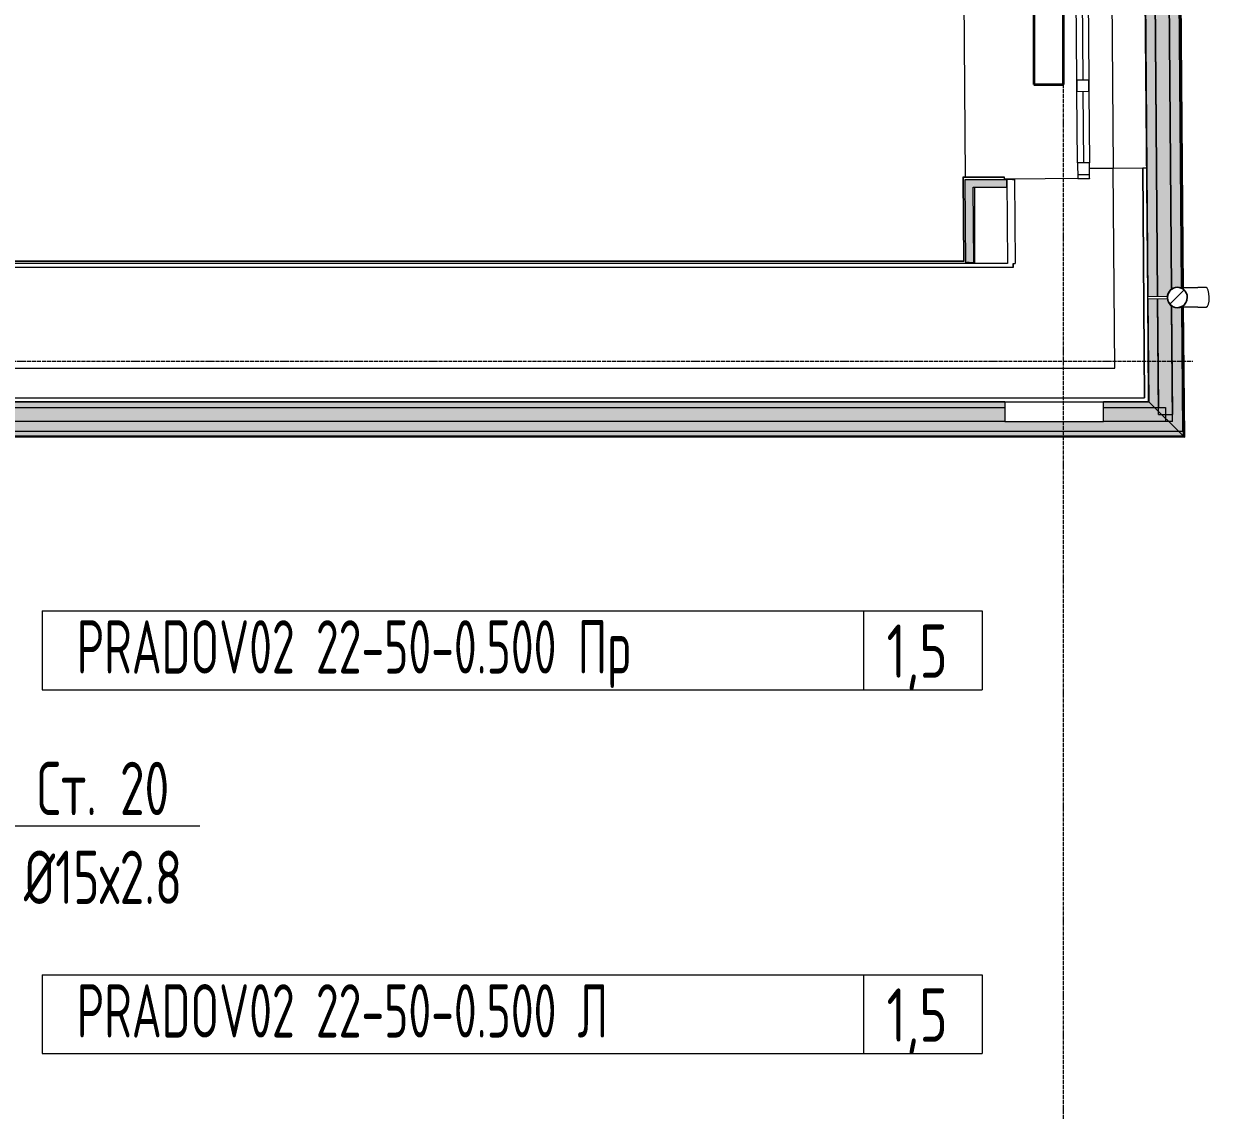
# Model space of a CAD drawing. Header units: millimetres. Extents: x -3929 to 624051, y 52832 to 514950.
# Drawn here: x 223899 to 229904, y 243370 to 248872 of the extents above; entities that cross this region are included whole.
import ezdxf
from ezdxf import colors
from ezdxf.entities.mleader import LeaderData, LeaderLine
from ezdxf.enums import TextEntityAlignment as Align
from ezdxf.math import Vec2, Vec3

# ---------------------------------------------------------------- set-up
doc = ezdxf.new("R2010")
doc.units = ezdxf.units.MM
doc.linetypes.add('ADSK_Линия сетки', pattern=[25, 20, -2.5, 0, -2.5])
for name, color, linetype, lineweight in [('_ Окна', 7, 'Continuous', 9), ('Обобщенные модели', 7, 'Continuous', 18), ('ОВ-О-Оборудование', 32, 'Continuous', 35), ('ОВ-ТЕКСТ', 7, 'Continuous', 25), ('Ограждение', 7, 'Continuous', 9), ('Окна', 7, 'Continuous', 9), ('Оси', 253, 'Continuous', 9), ('Перекрытие', 7, 'Continuous', 18), ('Стены внутренние', 7, 'Continuous', 18), ('Стены наружные', 7, 'Continuous', 18), ('Стены несущие', 7, 'Continuous', 30), ('Стены отделка', 7, 'Continuous', 30), ('Стены штриховка', 7, 'Continuous', 9)]:
    doc.layers.add(name, color=color, linetype=linetype, lineweight=lineweight)
for name, color, linetype in [('ПРИБОРЫ', 3, 'Continuous'), ('статистика приборов', 252, 'Continuous'), ('стояки', 7, 'Continuous')]:
    doc.layers.add(name, color=color, linetype=linetype)
doc.styles.add('GOST 2.304', font='CS_Gost2304.shx')
doc.styles.add('СТИЛЬ', font='simplex.shx', dxfattribs={"width": 0.65})

# ---------------------------------------------------------------- blocks, each defined once
blk = doc.blocks.new('*U2881')
at = {"layer": 'ОВ-О-Оборудование', "color": 32, "ltscale": 0.1, "true_color": 0xcd6928}
for p, q in [((500, 75), (-500, 75)), ((-500, 75), (-500, -75)), ((500, -75), (500, 75)), ((-500, -75), (500, -75))]:
    blk.add_line(p, q, dxfattribs=at)
at = {"layer": 'ОВ-О-Оборудование', "color": 32, "lineweight": 0, "ltscale": 10, "true_color": 0xcd6928, "style": 'GOST 2.304'}
blk.add_attdef('Маркировка', text='', height=180, dxfattribs=at).set_placement((0, -90), align=Align.CENTER)
blk = doc.blocks.new('2 этаж')
at = {"layer": 'Ограждение', "lineweight": 0, "transparency": 33554432}
h = blk.add_hatch(color=253, dxfattribs=at)
h.paths.add_polyline_path([(420516.5, -163437.4), (420511.1, -162771.6), (420492.7, -162780.4), (420470, -162780.6), (420447.4, -162768.6), (420434.3, -162751.8), (420429.2, -162735.2), (420332.2, -162736.3), (420336.4, -163258.8), (420485.9, -163407.1)])
h.paths.add_polyline_path([(420332.1, -162726), (420430.3, -162725.2), (420434.1, -162707.6), (420450.3, -162688.5), (420469.6, -162679.2), (420492.3, -162679), (420510.4, -162687.5), (420443.7, -154435.9), (420425.3, -154445), (420403, -154445.2), (420382.5, -154435.2), (420368.5, -154416.9), (420363.8, -154396.7), (420368.9, -154374.6), (420382.9, -154357.2), (420402.2, -154347.7), (420424.5, -154347.5), (420443, -154355), (420419.4, -151431.7), (420240.8, -151433.1), (420332.1, -162725.9)])
h = blk.add_hatch(color=253, dxfattribs=at)
h.paths.add_polyline_path([(420516.7, -163437.6), (420511.1, -162771.6), (420507.1, -162773.5), (420512.5, -163433.5), (420516.5, -163437.4)])
h.paths.add_polyline_path([(420510.6, -162687.6), (420443.7, -154438.1), (420439.7, -154440.1), (420506.4, -162685.7), (420510.4, -162687.5)])
h.paths.add_polyline_path([(420443.2, -154354.2), (420419.4, -151431.7), (420415.4, -151432.2), (420439, -154352.2), (420443, -154354.1)])
for points in [[(420331.1, -162726), (420332.1, -162725.2), (420331.1, -162725.9)], [(420516.5, -163437.4), (420335.4, -163258.8), (420107.6, -163258.8), (420107.6, -163357.8), (419607.6, -163357.8), (419607.6, -163258.8), (413971.9, -163258.8), (414033.1, -163319.6), (414071.3, -163319.6), (414071.3, -163357.5), (414151.8, -163437.4), (420485.9, -163437.4)], [(419607.6, -163258.8), (419607.6, -163257.8), (418130.4, -163258.8)], [(420485.9, -163437.6), (420516.5, -163437.4), (420511.4, -163433.5), (414147.8, -163433.5), (414152, -163437.6), (420240.8, -163437.6)]]:
    blk.add_hatch(color=253, dxfattribs=at).paths.add_polyline_path(points)
at = {"layer": 'Стены внутренние', "lineweight": 0}
for points in [[(419410.2, -162552.2), (419450.2, -162551.8), (419446.7, -162131.8), (419406.7, -162131.8), (419408.6, -162358.4)], [(419617.8, -162171.8), (419617.8, -162131.8), (419446.7, -162131.8), (419447.1, -162171.8)]]:
    blk.add_hatch(color=253, dxfattribs=at).paths.add_polyline_path(points)
at = {"layer": '_ Окна', "color": 253, "lineweight": 0}
for p, q in [((419995.6, -160807.5), (420002.2, -161627.5)), ((419972.2, -161627.7), (420032.2, -161627.2)), ((419972.7, -161687.7), (419972.2, -161627.7)), ((420032.2, -161627.2), (420032.7, -161687.2)), ((420032.7, -161687.2), (419972.7, -161687.7)), ((420002.7, -161687.5), (420005.6, -162047.5)), ((420035.6, -162047.2), (419975.6, -162047.7)), ((419975.6, -162047.7), (419976.3, -162127.7)), ((420036.3, -162127.2), (420035.6, -162047.2)), ((419976.1, -162107.7), (420036.1, -162107.2)), ((419976.3, -162127.7), (420036.3, -162127.2))]:
    blk.add_line(p, q, dxfattribs=at)
at = {"layer": 'Обобщенные модели', "color": 253, "lineweight": 0}
for p, q in [((420430.3, -162725.2), (420331.1, -162726)), ((420500.7, -162679.6), (420503.7, -162679.6)), ((420503.7, -162679.6), (420505.2, -162679.6)), ((420505.2, -162679.6), (420506.4, -162679.6)), ((420507, -162679.6), (420508.8, -162679.6)), ((420510.5, -162679.5), (420514.1, -162679.5)), ((420514.1, -162679.5), (420518, -162679.5)), ((420518, -162679.5), (420522, -162679.5)), ((420522, -162679.5), (420526.2, -162679.4)), ((420526.2, -162679.4), (420530.6, -162679.4)), ((420530.6, -162679.4), (420535.2, -162679.3)), ((420535.2, -162679.3), (420539.9, -162679.3)), ((420539.9, -162679.3), (420544.7, -162679.3)), ((420544.7, -162679.3), (420549.7, -162679.2)), ((420549.7, -162679.2), (420554.8, -162679.2)), ((420554.8, -162679.2), (420560, -162679.1)), ((420560, -162679.1), (420565.4, -162679.1)), ((420565.4, -162679.1), (420570.8, -162679.1)), ((420570.8, -162679.1), (420576.4, -162679)), ((420576.4, -162679), (420582, -162679)), ((420582, -162679), (420584.4, -162678.9)), ((420626.9, -162678.6), (420584.4, -162678.9)), ((420331.2, -162736), (420430.3, -162735.2)), ((420505.8, -162779.6), (420502.6, -162779.6)), ((420507.2, -162779.6), (420506, -162779.6)), ((420509.2, -162779.6), (420507.9, -162779.6)), ((420512.8, -162779.5), (420511.4, -162779.5)), ((420516.5, -162779.5), (420512.8, -162779.5)), ((420520.4, -162779.5), (420516.5, -162779.5)), ((420524.6, -162779.4), (420520.4, -162779.5)), ((420528.9, -162779.4), (420524.6, -162779.4)), ((420533.3, -162779.4), (420528.9, -162779.4)), ((420537.9, -162779.3), (420533.3, -162779.4)), ((420542.7, -162779.3), (420537.9, -162779.3)), ((420547.6, -162779.3), (420542.7, -162779.3)), ((420552.6, -162779.2), (420547.6, -162779.3)), ((420557.8, -162779.2), (420552.6, -162779.2)), ((420563.1, -162779.1), (420557.8, -162779.2)), ((420568.5, -162779.1), (420563.1, -162779.1)), ((420574, -162779), (420568.5, -162779.1)), ((420579.5, -162779), (420574, -162779)), ((420585.2, -162778.9), (420579.5, -162779)), ((420585.2, -162778.9), (420627.7, -162778.6))]:
    blk.add_line(p, q, dxfattribs=at)
at = {"layer": 'Обобщенные модели', "color": 253, "linetype": 'Continuous', "lineweight": 0}
blk.add_line((420445, -162762.6), (420514.3, -162693.3), dxfattribs=at)
at = {"layer": 'Обобщенные модели', "color": 253, "lineweight": 0}
for radius, start, end in [(52, 0.46338, 180.46338), (50, 0.46338, 180.46338), (52, 180.46338, 0.46338), (50, 180.46338, 0.46338)]:
    blk.add_arc((420481.2, -162729.8), radius, start, end, dxfattribs=at)
for start_param, end_param in [(4.712389, 6.283185), (3.141593, 4.712389)]:
    blk.add_ellipse((420627.3, -162728.6), major_axis=(-0.4, 50), ratio=0.309017, start_param=start_param, end_param=end_param, dxfattribs=at)
at = {"layer": 'Ограждение', "color": 253, "lineweight": 0}
for p, q in [((420240.8, -151433.1), (420332.1, -162726.2)), ((420240.8, -151433.1), (420332.1, -162726.2)), ((420438.5, -154440.6), (420505.2, -162685.1)), ((420439.7, -154440.1), (420506.4, -162685.7)), ((420440.1, -154439.9), (420506.8, -162685.8)), ((420440.4, -154439.7), (420507.1, -162686)), ((420442.2, -154439.7), (420508.9, -162686.8)), ((420442.4, -154436.6), (420509.1, -162686.9)), ((420442.6, -154439.7), (420509.3, -162687)), ((420442.8, -154439.7), (420509.5, -162687.1)), ((420443.7, -154435.9), (420510.4, -162687.5)), ((420443.9, -154438), (420510.6, -162687.6)), ((420325.9, -162074.9), (420312, -160359.9)), ((420312, -160359.9), (420325.9, -162074.9)), ((420331.1, -162726.2), (420325.9, -162074.9)), ((420335.3, -163237.8), (420331.2, -162735.8)), ((420332.2, -162735.8), (420336.4, -163258.8)), ((420332.2, -162735.8), (420336.4, -163258.8)), ((420505.9, -162774.1), (420511.3, -163432.3)), ((420507.1, -162773.5), (420512.5, -163433.5)), ((420507.5, -162773.3), (420512.8, -163433.8)), ((420507.8, -162773.2), (420513.2, -163434.1)), ((420509.5, -162772.3), (420514.9, -163435.9)), ((420509.8, -162772.2), (420515.2, -163436.2)), ((420510, -162772.1), (420515.4, -163436.4)), ((420510.1, -162772), (420515.5, -163436.5)), ((420511.1, -162771.6), (420516.5, -163437.4)), ((420511.3, -162771.5), (420516.7, -163437.6)), ((419607.6, -163258.8), (413971.9, -163258.8)), ((419607.6, -163258.8), (413971.9, -163258.8)), ((420336.4, -163258.8), (420107.6, -163258.8)), ((420336.4, -163258.8), (420107.6, -163258.8)), ((420335.4, -163257.8), (420335.3, -163237.8)), ((420335.3, -163237.8), (420335.4, -163257.8)), ((420336.4, -163258.8), (420335.4, -163257.8)), ((420336.4, -163258.8), (420515.2, -163436.2)), ((420516.5, -163437.4), (420336.4, -163258.8)), ((420511.3, -163432.3), (414146.6, -163432.3)), ((420512.5, -163433.5), (414147.8, -163433.5)), ((420512.8, -163433.8), (414148.2, -163433.8)), ((420513.2, -163434.1), (414148.5, -163434.1)), ((420514.9, -163435.9), (414150.3, -163435.9)), ((420515.2, -163436.2), (414150.6, -163436.2)), ((420515.4, -163436.4), (414150.8, -163436.4)), ((420515.5, -163436.5), (414150.9, -163436.5)), ((420516.5, -163437.4), (414151.8, -163437.4)), ((420516.7, -163437.6), (414152, -163437.6)), ((420515.2, -163436.2), (420511.3, -163432.3)), ((420511.3, -163432.3), (420512.5, -163433.5)), ((420512.5, -163433.5), (420515.2, -163436.2)), ((420515.2, -163436.2), (420512.5, -163433.5)), ((420512.5, -163433.5), (420515.2, -163436.2)), ((420513.2, -163434.1), (420512.8, -163433.8)), ((420514.9, -163435.9), (420513.2, -163434.1)), ((420513.2, -163434.1), (420514.9, -163435.9)), ((420515.4, -163436.4), (420514.9, -163435.9)), ((420516.5, -163437.4), (420515.2, -163436.2)), ((420515.2, -163436.2), (420516.5, -163437.4)), ((420515.5, -163436.5), (420516.7, -163437.6))]:
    blk.add_line(p, q, dxfattribs=at)
at = {"layer": 'Окна', "color": 253, "lineweight": 0}
for p, q in [((419972.2, -161627.7), (419965.6, -160807.8)), ((420025.6, -160807.3), (420032.2, -161627.2)), ((419972.2, -161627.7), (419972.7, -161687.7)), ((420032.7, -161687.2), (420032.2, -161627.2)), ((419975.6, -162047.7), (419972.7, -161687.7)), ((420032.7, -161687.2), (420035.6, -162047.2)), ((419975.6, -162047.7), (419976.3, -162127.7)), ((420036.3, -162127.2), (420035.6, -162047.2)), ((419976.3, -162127.7), (420036.3, -162127.2))]:
    blk.add_line(p, q, dxfattribs=at)
at = {"layer": 'Оси', "color": 253, "linetype": 'ADSK_Линия сетки', "lineweight": 0}
for p, q in [((419904.9, -176376.6), (419904.9, -128355.4)), ((354440.6, -163052.3), (420560.2, -163052.3))]:
    blk.add_line(p, q, dxfattribs=at)
at = {"layer": 'Перекрытие', "color": 253, "lineweight": 0}
for p, q in [((419387.1, -159714.3), (419406.6, -162119.8)), ((419456.1, -162557.8), (419456.1, -162171.8)), ((419605, -162131.7), (419607, -162131.7)), ((419617, -162131.6), (419646.3, -162131.4))]:
    blk.add_line(p, q, dxfattribs=at)
at = {"layer": 'Стены внутренние', "color": 253, "lineweight": 0}
for p, q in [((420142, -160361.3), (420155.9, -162076.3)), ((419426.3, -162553.1), (419414.3, -162553.1))]:
    blk.add_line(p, q, dxfattribs=at)
at = {"layer": 'Стены наружные', "color": 253, "lineweight": 0}
for p, q in [((420184.5, -138411.3), (420381.1, -162725.9)), ((420331.1, -162726.2), (420239, -151332.3)), ((420381.1, -162725.9), (420289.8, -151432.8)), ((420450.8, -162688.2), (420384, -154436.2)), ((420384.1, -154436.2), (420450.8, -162688.2)), ((420434.1, -154440.7), (420500.7, -162683)), ((420335.3, -163237.8), (420331.2, -162735.8)), ((420381.2, -162735.2), (420385.7, -163287.8)), ((420386, -163323.1), (420381.2, -162735.2)), ((420456.2, -163357.8), (420451.4, -162771.8)), ((420451.5, -162771.8), (420455.9, -163322.6)), ((420501.5, -162776.3), (420506.6, -163407.8)), ((414022.2, -163287.8), (419607.6, -163287.8)), ((420107.6, -163287.8), (420420.9, -163287.8)), ((420386, -163323.1), (420455.9, -163322.6)), ((420420.9, -163287.8), (420420.9, -163357.8)), ((419607.6, -163357.8), (414071.6, -163357.8)), ((420456.2, -163357.8), (420107.6, -163357.8)), ((420485.9, -163407.8), (414122, -163407.8)), ((420506.6, -163407.8), (420486.6, -163407.8))]:
    blk.add_line(p, q, dxfattribs=at)
at = {"layer": 'Стены несущие', "color": 253, "lineweight": 0}
for p, q in [((420155.9, -162076.3), (420035.9, -162077.2)), ((420164, -163087.8), (420155.9, -162076.3)), ((419976.3, -162127.7), (419646.3, -162130.4)), ((419646.3, -162130.4), (419646.3, -162132.4)), ((419646.3, -162132.4), (419657, -162132.3)), ((419657, -162132.3), (419660.4, -162557.8)), ((420036.3, -162127.2), (420036.3, -162129.2)), ((419649.9, -162577.8), (413285.7, -162577.8)), ((419649.7, -162557.8), (419649.9, -162577.8)), ((419649.7, -162557.8), (419660.4, -162557.8)), ((413799.6, -163087.8), (420164, -163087.8))]:
    blk.add_line(p, q, dxfattribs=at)
at = {"layer": 'Стены отделка', "color": 253, "lineweight": 0}
for p, q in [((419394.7, -162121.8), (419398.1, -162545.8)), ((419604.9, -162119.8), (419396.6, -162119.8)), ((419605, -162130.7), (419604.9, -162119.8)), ((420305.9, -162075), (420155.9, -162076.3)), ((420325.9, -162074.9), (420305.9, -162075)), ((419410.2, -162557.8), (419406.7, -162131.8)), ((419406.7, -162131.8), (419617.8, -162131.8)), ((419450.2, -162551.8), (419447.1, -162171.8)), ((419447.1, -162171.8), (419617.8, -162171.8)), ((419646.3, -162130.4), (419605, -162130.7)), ((419617, -162131.8), (419620.4, -162557.8)), ((419617.8, -162171.8), (419617.8, -162131.8)), ((419657, -162132.3), (419657, -162130.3)), ((419398.1, -162545.8), (413702.4, -162545.8)), ((419620.4, -162557.8), (413670.4, -162557.8)), ((419410.2, -162552.2), (419450.2, -162551.8)), ((419649.9, -162577.8), (419649.9, -162557.8)), ((420331.2, -162735.8), (420331.1, -162726.2)), ((413950.7, -163237.8), (420315.3, -163237.8)), ((413970.9, -163257.8), (420335.3, -163257.8)), ((419607.6, -163257.8), (419607.6, -163357.8)), ((420107.6, -163357.8), (420107.6, -163257.8)), ((420315.3, -163237.8), (420315.3, -163237.8)), ((420335.3, -163257.8), (420335.3, -163237.8)), ((419607.6, -163357.8), (420107.6, -163357.8))]:
    blk.add_line(p, q, dxfattribs=at)
at = {"layer": 'Стены штриховка', "color": 253, "lineweight": 0}
for p, q in [((419396.6, -162119.8), (419394.6, -162119.8)), ((419394.6, -162119.8), (419394.7, -162121.8)), ((419394.7, -162121.8), (419396.7, -162121.8)), ((419396.6, -162119.8), (419400.1, -162547.8)), ((419604.9, -162121.8), (419396.7, -162121.8)), ((420305.9, -162075), (420315.3, -163237.8)), ((420315.3, -163237.8), (420305.9, -162075)), ((419617, -162130.6), (419617, -162131.8)), ((419400.1, -162547.8), (413700.4, -162547.8))]:
    blk.add_line(p, q, dxfattribs=at)

msp = doc.modelspace()

# ---------------------------------------------------------------- linework, layer by layer
at = {"layer": 'ПРИБОРЫ', "color": 7, "lineweight": 15}
for p, q in [((223993.378, 245899.427), (228752.998, 245899.427)), ((223993.378, 245899.427), (228752.998, 245899.427)), ((223993.378, 245899.427), (223993.378, 245499.427)), ((228152.998, 245899.427), (228152.998, 245499.427)), ((228752.998, 245899.427), (228752.998, 245499.427)), ((223993.378, 245499.427), (228752.998, 245499.427)), ((223993.378, 244056.225), (228752.998, 244056.225)), ((223993.378, 244056.225), (228752.998, 244056.225)), ((223993.378, 244056.225), (223993.378, 243656.225)), ((228152.998, 244056.225), (228152.998, 243656.225)), ((228752.998, 244056.225), (228752.998, 243656.225)), ((223993.378, 243656.225), (228752.998, 243656.225))]:
    msp.add_line(p, q, dxfattribs=at)

# ---------------------------------------------------------------- block references
at = {"layer": 'ОВ-О-Оборудование', "ltscale": 10, "rotation": 270}
msp.add_blockref('*U2881', (229090.947, 249064.911), dxfattribs=at)
at = {"layer": 'стояки', "color": 5, "lineweight": 40}
msp.add_blockref('2 этаж', (-190738.98, 410215.433), dxfattribs=at)

# ---------------------------------------------------------------- texts
at = {"layer": 'статистика приборов', "color": 7, "style": 'СТИЛЬ', "width": 0.6}
for s, p in [('PRADOV02 22-50-0.500 Пр      ', (224167.989, 245581.28)), ('PRADOV02 22-50-0.500 Л      ', (224167.989, 243738.079))]:
    msp.add_text(s, height=270, dxfattribs=at).set_placement(p)
at = {"layer": 'статистика приборов', "color": 7, "style": 'СТИЛЬ', "width": 0.7}
for p in [(228424.064, 245559.878), (228424.064, 243716.677)]:
    msp.add_text('1,5', height=270, dxfattribs=at).set_placement(p, align=Align.CENTER)

# ---------------------------------------------------------------- leaders
at = {"layer": 'ОВ-ТЕКСТ', "color": 7}
ml = msp.add_multileader_mtext('Standard', dxfattribs=at)
ml.set_content('\\A1;Ст. 20^J%%C15х2.8 ', color=7, style='СТИЛЬ')
ml.set_leader_properties(color=7, lineweight=18)
ml.build(insert=Vec2(0, 0))
ml.multileader.update_dxf_attribs({"text_left_attachment_type": 6, "text_right_attachment_type": 6, "dogleg_length": 0.36, "arrow_head_size": 0.126})
ctx = ml.context
ctx.base_point, ctx.char_height, ctx.arrow_head_size, ctx.landing_gap_size, ctx.plane_origin = Vec3(223832.936, 244810.439), 270, 0.126, 0.063, Vec3(230656.006, 240176.439)
ctx.left_attachment, ctx.right_attachment, ctx.text_align_type = 6, 6, 1
notes = []
notes.append((ctx, [(0, (1, 1, 0), (223832.684, 244810.439), (1, 0), 0.252, [(0, [(222504.257, 244714.106), (222504.257, 244600.921)], 0, [])])]))
ctx.mtext.insert, ctx.mtext.width, ctx.mtext.alignment, ctx.mtext.flow_direction = Vec3(224300.999, 245134.439), 1404.14984, 2, 5
for ctx, leaders in notes:
    for number, flags, end, landing, length, lines in leaders:
        leader = LeaderData()
        leader.index, (leader.has_last_leader_line, leader.has_dogleg_vector, leader.attachment_direction) = number, flags
        leader.last_leader_point, leader.dogleg_vector, leader.dogleg_length = Vec3(end), Vec3(landing), length
        for number, points, colour, breaks in lines:
            line = LeaderLine()
            line.index, line.vertices, line.color, line.breaks = number, Vec3.list(points), colors.encode_raw_color(colour), breaks
            leader.lines.append(line)
        ctx.leaders.append(leader)

doc.saveas('drawing.dxf')
